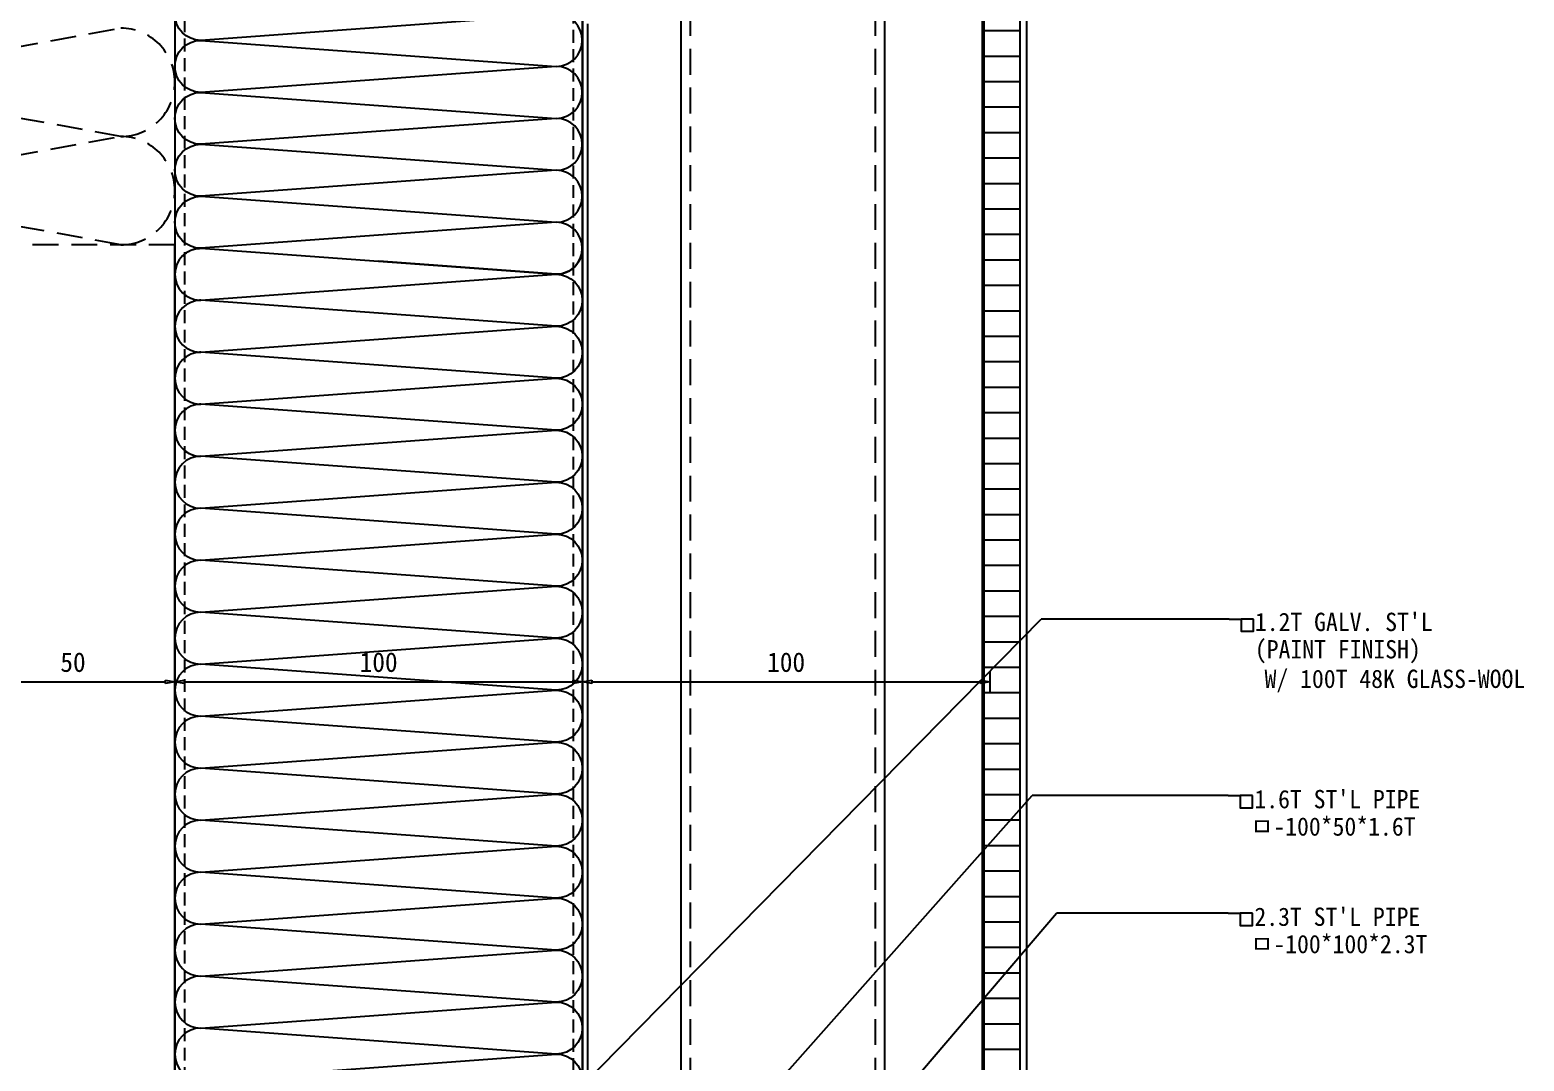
# Model space of a CAD drawing. Header units: millimetres. Extents: x 2352 to 12473, y 635 to 7997.
# Drawn here: x 3633.8 to 4000.6, y 1040.7 to 1293.8 of the extents above; entities that cross this region are included whole.
import ezdxf
from ezdxf.enums import TextEntityAlignment as Align

# ---------------------------------------------------------------- set-up
doc = ezdxf.new("R2010")
doc.units = ezdxf.units.MM
doc.linetypes.add('HIDDEN', pattern=[9.525, 6.35, -3.175])
doc.linetypes.add('HIDDEN2', pattern=[4.7625, 3.175, -1.5875])
doc.layers.get('Defpoints').update_dxf_attribs({"color": 187})
for name, color, linetype in [('2', 2, 'Continuous'), ('4', 4, 'Continuous'), ('8', 8, 'Continuous'), ('AA-DWXM-GLAZ', 4, 'Continuous'), ('AA-FLXK-PATT', 9, 'Continuous'), ('AC-DIMS-치수', 4, 'Continuous'), ('AC-TEXT-문자', 3, 'Continuous'), ('DIMENSIONS', 7, 'Continuous'), ("ST'L PIPE", 2, 'Continuous')]:
    doc.layers.add(name, color=color, linetype=linetype)
doc.styles.add('돋움체', font='')
doc.styles.get('돋움체').set_extended_font_data('DotumChe')
doc.dimstyles.new('Iljin', dxfattribs={"dimscale": 0.8, "dimtxt": 2, "dimasz": 1, "dimexe": 1, "dimexo": 1, "dimgap": 1, "dimtad": 1, "dimdec": 1, "dimdsep": 46, "dimtxsty": '돋움체', "dimblk": 'CLOSEDBLANK', "dimcen": 1, "dimclrd": 8, "dimclre": 8, "dimclrt": 2, "dimadec": 1, "dimazin": 2, "dimtfac": 1, "dimtdec": 1, "dimtix": 1, "dimtmove": 0, "dimatfit": 3, "dimldrblk": 'CLOSEDBLANK', "dimfxl": 1, "dimlwd": -1, "dimlwe": -1, "dimarcsym": 0})
doc.dimstyles.new('Iljin 3', dxfattribs={"dimscale": 2.4, "dimtxt": 2, "dimasz": 1, "dimexe": 1, "dimexo": 1, "dimgap": 1, "dimtad": 1, "dimdec": 1, "dimdsep": 46, "dimtxsty": '돋움체', "dimblk": 'CLOSEDBLANK', "dimcen": 1, "dimclrd": 8, "dimclre": 8, "dimclrt": 2, "dimadec": 1, "dimazin": 2, "dimtfac": 1, "dimtdec": 1, "dimtix": 1, "dimtmove": 0, "dimatfit": 3, "dimldrblk": 'CLOSEDBLANK', "dimfxl": 1, "dimlwd": -1, "dimlwe": -1, "dimarcsym": 0})

# ---------------------------------------------------------------- blocks, each defined once
blk = doc.blocks.new('_ClosedBlank')
at = {"color": 0, "linetype": 'ByBlock', "lineweight": -2}
for p, q in [((-1, 0.167), (0, 0)), ((-1, 0.167), (-1, -0.167)), ((0, 0), (-1, -0.167))]:
    blk.add_line(p, q, dxfattribs=at)
blk = doc.blocks.new('*D39')
at = {"layer": 'Defpoints', "color": 0, "transparency": 16777216}
for p in [(3619.42, 1141.03), (3669.42, 1141.03), (3669.42, 1133.77)]:
    blk.add_point(p, dxfattribs=at)
at = {"layer": 'DIMENSIONS', "color": 8, "transparency": 16777216}
for p, q in [((3619.42, 1138.63), (3619.42, 1131.37)), ((3669.42, 1138.63), (3669.42, 1131.37)), ((3621.82, 1133.77), (3667.02, 1133.77))]:
    blk.add_line(p, q, dxfattribs=at)
at = {"layer": 'DIMENSIONS', "color": 8, "transparency": 16777216, "xscale": 2.4, "yscale": 2.4, "zscale": 2.4, "rotation": 180}
blk.add_blockref('_ClosedBlank', (3619.42, 1133.77), dxfattribs=at)
at = {"layer": 'DIMENSIONS', "color": 8, "transparency": 16777216, "xscale": 2.4, "yscale": 2.4, "zscale": 2.4}
blk.add_blockref('_ClosedBlank', (3669.42, 1133.77), dxfattribs=at)
at = {"layer": 'DIMENSIONS', "color": 2, "transparency": 16777216, "insert": (3644.42, 1138.57), "char_height": 4.8, "attachment_point": 5, "style": '돋움체'}
blk.add_mtext('50', dxfattribs=at)
blk = doc.blocks.new('*D40')
at = {"layer": 'Defpoints', "color": 0, "transparency": 16777216}
for p in [(3669.42, 1138.63), (3769.45, 1138.63), (3769.45, 1133.77)]:
    blk.add_point(p, dxfattribs=at)
at = {"layer": 'DIMENSIONS', "color": 8, "transparency": 16777216}
for p, q in [((3669.42, 1136.23), (3669.42, 1131.37)), ((3671.82, 1133.77), (3767.05, 1133.77)), ((3769.45, 1136.23), (3769.45, 1131.37))]:
    blk.add_line(p, q, dxfattribs=at)
at = {"layer": 'DIMENSIONS', "color": 8, "transparency": 16777216, "xscale": 2.4, "yscale": 2.4, "zscale": 2.4, "rotation": 180}
blk.add_blockref('_ClosedBlank', (3669.42, 1133.77), dxfattribs=at)
at = {"layer": 'DIMENSIONS', "color": 8, "transparency": 16777216, "xscale": 2.4, "yscale": 2.4, "zscale": 2.4}
blk.add_blockref('_ClosedBlank', (3769.45, 1133.77), dxfattribs=at)
at = {"layer": 'DIMENSIONS', "color": 2, "transparency": 16777216, "insert": (3719.43, 1138.57), "char_height": 4.8, "attachment_point": 5, "style": '돋움체'}
blk.add_mtext('100', dxfattribs=at)
blk = doc.blocks.new('*D41')
at = {"layer": 'Defpoints', "color": 0, "transparency": 16777216}
for p in [(3769.45, 1138.63), (3869.44, 1138.63), (3869.44, 1133.77)]:
    blk.add_point(p, dxfattribs=at)
at = {"layer": 'DIMENSIONS', "color": 8, "transparency": 16777216}
for p, q in [((3769.45, 1136.23), (3769.45, 1131.37)), ((3771.85, 1133.77), (3867.04, 1133.77)), ((3869.44, 1136.23), (3869.44, 1131.37))]:
    blk.add_line(p, q, dxfattribs=at)
at = {"layer": 'DIMENSIONS', "color": 8, "transparency": 16777216, "xscale": 2.4, "yscale": 2.4, "zscale": 2.4, "rotation": 180}
blk.add_blockref('_ClosedBlank', (3769.45, 1133.77), dxfattribs=at)
at = {"layer": 'DIMENSIONS', "color": 8, "transparency": 16777216, "xscale": 2.4, "yscale": 2.4, "zscale": 2.4}
blk.add_blockref('_ClosedBlank', (3869.44, 1133.77), dxfattribs=at)
at = {"layer": 'DIMENSIONS', "color": 2, "transparency": 16777216, "insert": (3819.44, 1138.57), "char_height": 4.8, "attachment_point": 5, "style": '돋움체'}
blk.add_mtext('100', dxfattribs=at)

msp = doc.modelspace()

# ---------------------------------------------------------------- linework, layer by layer
at = {"layer": '2', "linetype": 'HIDDEN2'}
for p, q in [((3671.75, 1377.35), (3671.75, 940.33)), ((3767.15, 1374.76), (3767.15, 940.33))]:
    msp.add_line(p, q, dxfattribs=at)
at = {"layer": '4'}
for p, q in [((3769.45, 1477.35), (3769.45, 840.33)), ((3669.45, 1374.76), (3669.45, 940.33))]:
    msp.add_line(p, q, dxfattribs=at)
at = {"layer": '4', "color": 7}
for p, q in [((3769.42, 1374.76), (3769.42, 840.33)), ((3770.65, 1295.23), (3770.65, 839.13))]:
    msp.add_line(p, q, dxfattribs=at)
at = {"layer": '8', "color": 251, "linetype": 'HIDDEN2', "ltscale": 2}
msp.add_lwpolyline([(3656.13, 1480.34), (3669.42, 1480.34), (3669.42, 1241.03), (3569.42, 1241.03), (3569.42, 1462.74)], dxfattribs=at)
at = {"layer": '8'}
msp.add_lwpolyline([(3769.42, 1374.76), (3769.42, 940.33), (3669.42, 940.33), (3669.42, 1241.03)], dxfattribs=at)
for points in [[(3671.27, 1238.28, -0.200269), (3675.8, 1240.17), (3763.04, 1233.79, 1), (3763.04, 1246.55), (3675.8, 1240.17, -1), (3675.8, 1252.93), (3763.04, 1246.55, 1), (3763.04, 1259.31), (3675.8, 1252.93, -1), (3675.8, 1265.69), (3763.04, 1259.31, 1), (3763.04, 1272.07), (3675.8, 1265.69, -1), (3675.8, 1278.45), (3763.04, 1272.07, 1), (3763.04, 1284.83), (3675.8, 1278.45, -1), (3675.8, 1291.21), (3763.04, 1284.83, 1), (3763.04, 1297.59), (3675.8, 1291.21, -1), (3675.8, 1303.97)], [(3674.45, 1240.03, -0.053664), (3675.8, 1240.17), (3763.04, 1233.79, 0.454152), (3769.37, 1241.03, 0.454152)], [(3769.37, 1241.03, -0.454152), (3763.04, 1233.79), (3719.45, 1236.98)], [(3674.45, 1227.56, 0.053664), (3675.8, 1227.41), (3763.04, 1233.79, -1), (3763.04, 1221.03), (3675.8, 1227.41, 0.053664), (3674.45, 1227.27, 0.053664)], [(3674.45, 1214.8, 0.053664), (3675.8, 1214.66), (3763.04, 1221.03, -1), (3763.04, 1208.28), (3675.8, 1214.66, 0.053664), (3674.45, 1214.51)], [(3674.45, 1202.04, 0.053664), (3675.8, 1201.9), (3763.04, 1208.28, -1), (3763.04, 1195.52), (3675.8, 1201.9, 0.053664), (3674.45, 1201.75, 0.053664)], [(3671.27, 1191.03, 0.200269), (3675.8, 1189.14), (3763.04, 1195.52, -1), (3763.04, 1182.76), (3675.8, 1189.14, 1), (3675.8, 1176.38), (3763.04, 1182.76, -1), (3763.04, 1170), (3675.8, 1176.38, 1), (3675.8, 1163.62), (3763.04, 1170, -1), (3763.04, 1157.24), (3675.8, 1163.62, 1), (3675.8, 1150.86), (3763.04, 1157.24, -1), (3763.04, 1144.48), (3675.8, 1150.86, 1), (3675.8, 1138.1), (3763.04, 1144.48, -1), (3763.04, 1131.72), (3675.8, 1138.1, 1), (3675.8, 1125.34), (3763.04, 1131.72, -1), (3763.04, 1118.96), (3675.8, 1125.34, 1), (3675.8, 1112.58), (3763.04, 1118.96, -1), (3763.04, 1106.2), (3675.8, 1112.58, 1), (3675.8, 1099.82), (3763.04, 1106.2, -1), (3763.04, 1093.44), (3675.8, 1099.82, 1), (3675.8, 1087.06), (3763.04, 1093.44, -1), (3763.04, 1080.68), (3675.8, 1087.06, 1), (3675.8, 1074.3), (3763.04, 1080.68, -1), (3763.04, 1067.92), (3675.8, 1074.3, 1), (3675.8, 1061.54), (3763.04, 1067.92, -1), (3763.04, 1055.16), (3675.8, 1061.54, 1), (3675.8, 1048.78), (3763.04, 1055.16, -1), (3763.04, 1042.4), (3675.8, 1048.78, 1), (3675.8, 1036.02), (3763.04, 1042.4, -1), (3763.04, 1029.65)]]:
    msp.add_lwpolyline(points, format="xyb", dxfattribs=at)
at = {"layer": '8', "color": 251, "linetype": 'HIDDEN2', "ltscale": 2}
for points in [[(3582.72, 1280.91), (3656.13, 1294.21, -1), (3656.13, 1267.62), (3582.72, 1280.91, 1)], [(3582.72, 1254.32), (3656.13, 1267.62, -1), (3656.13, 1241.03), (3582.72, 1254.32, 0.414214)]]:
    msp.add_lwpolyline(points, format="xyb", dxfattribs=at)
at = {"layer": '8'}
for centre in [(3675.8, 1233.79), (3675.8, 1221.03), (3675.8, 1208.28), (3675.8, 1195.52)]:
    msp.add_arc(centre, 6.38, 90, 270, dxfattribs=at)
at = {"layer": 'AA-DWXM-GLAZ'}
msp.add_line((3867.65, 732.43), (3867.65, 1442.35), dxfattribs=at)
for points in [[(3876.85, 732.43), (3876.85, 1442.35)], [(3878.45, 1442.35), (3878.45, 732.43)]]:
    msp.add_lwpolyline(points, dxfattribs=at)
at = {"layer": 'AA-FLXK-PATT'}
for p, q in [((3868, 732.43), (3868, 1442.35)), ((3876.85, 1293.53), (3868, 1293.53)), ((3876.85, 1287.28), (3868, 1287.28)), ((3876.85, 1281.03), (3868, 1281.03)), ((3876.85, 1274.78), (3868, 1274.78)), ((3876.85, 1268.53), (3868, 1268.53)), ((3876.85, 1262.28), (3868, 1262.28)), ((3876.85, 1256.03), (3868, 1256.03)), ((3876.85, 1249.78), (3868, 1249.78)), ((3876.85, 1243.53), (3868, 1243.53)), ((3876.85, 1237.28), (3868, 1237.28)), ((3876.85, 1231.03), (3868, 1231.03)), ((3876.85, 1224.78), (3868, 1224.78)), ((3876.85, 1218.53), (3868, 1218.53)), ((3876.85, 1212.28), (3868, 1212.28)), ((3876.85, 1206.03), (3868, 1206.03)), ((3876.85, 1199.78), (3868, 1199.78)), ((3876.85, 1193.53), (3868, 1193.53)), ((3876.85, 1187.28), (3868, 1187.28)), ((3876.85, 1181.03), (3868, 1181.03)), ((3876.85, 1174.78), (3868, 1174.78)), ((3876.85, 1168.53), (3868, 1168.53)), ((3876.85, 1162.28), (3868, 1162.28)), ((3876.85, 1156.03), (3868, 1156.03)), ((3876.85, 1149.78), (3868, 1149.78)), ((3876.85, 1143.53), (3868, 1143.53)), ((3876.85, 1137.28), (3868, 1137.28)), ((3876.85, 1131.03), (3868, 1131.03)), ((3876.85, 1124.78), (3868, 1124.78)), ((3876.85, 1118.53), (3868, 1118.53)), ((3876.85, 1112.28), (3868, 1112.28)), ((3876.85, 1106.03), (3868, 1106.03)), ((3876.85, 1099.78), (3868, 1099.78)), ((3876.85, 1093.53), (3868, 1093.53)), ((3876.85, 1087.28), (3868, 1087.28)), ((3876.85, 1081.03), (3868, 1081.03)), ((3876.85, 1074.78), (3868, 1074.78)), ((3876.85, 1068.53), (3868, 1068.53)), ((3876.85, 1062.28), (3868, 1062.28)), ((3876.85, 1056.03), (3868, 1056.03)), ((3876.85, 1049.78), (3868, 1049.78)), ((3876.85, 1043.53), (3868, 1043.53))]:
    msp.add_line(p, q, dxfattribs=at)
at = {"layer": 'AC-DIMS-치수', "color": 8}
for p, q in [((3928.13, 1149.18), (3882, 1149.18)), ((3927.88, 1105.83), (3879.8, 1105.83)), ((3927.88, 1076.97), (3885.77, 1076.97))]:
    msp.add_line(p, q, dxfattribs=at)
at = {"layer": 'AC-TEXT-문자'}
for p, q in [((3928.13, 1149.18), (3931.13, 1149.18)), ((3927.88, 1105.83), (3930.88, 1105.83)), ((3927.88, 1076.97), (3930.88, 1076.97))]:
    msp.add_line(p, q, dxfattribs=at)
at = {"layer": 'Defpoints'}
for points in [[(3934.13, 1149.18), (3931.13, 1149.18), (3931.13, 1146.18), (3934.13, 1146.18)], [(3934.13, 1149.18), (3931.13, 1149.18), (3931.13, 1146.18), (3934.13, 1146.18)], [(3933.88, 1105.83), (3930.88, 1105.83), (3930.88, 1102.83), (3933.88, 1102.83)], [(3933.88, 1105.83), (3930.88, 1105.83), (3930.88, 1102.83), (3933.88, 1102.83)], [(3933.88, 1076.97), (3930.88, 1076.97), (3930.88, 1073.97), (3933.88, 1073.97)], [(3933.88, 1076.97), (3930.88, 1076.97), (3930.88, 1073.97), (3933.88, 1073.97)]]:
    msp.add_lwpolyline(points, close=True, dxfattribs=at)
at = {"layer": "ST'L PIPE", "color": 8, "linetype": 'HIDDEN'}
for p, q in [((3795.95, 768.43), (3795.95, 1623.38)), ((3841.35, 768.43), (3841.35, 1623.38))]:
    msp.add_line(p, q, dxfattribs=at)
at = {"layer": "ST'L PIPE"}
for p, q in [((3843.65, 815.13), (3843.65, 1623.38)), ((3793.65, 766.13), (3793.65, 1308.45))]:
    msp.add_line(p, q, dxfattribs=at)

# ---------------------------------------------------------------- texts
at = {"layer": 'AC-TEXT-문자', "color": 0, "style": '돋움체'}
for s, p in [("1.2T GALV. ST'L", (3934.48, 1148.48)), ('(PAINT FINISH)', (3934.48, 1141.76)), ("1.6T ST'L PIPE", (3934.36, 1104.98, -0.13)), ('ㅁ-100*50*1.6T', (3933.36, 1098.26, -0.13)), ("2.3T ST'L PIPE", (3934.36, 1076.12, -0.13)), ('ㅁ-100*100*2.3T', (3933.36, 1069.41, -0.13))]:
    msp.add_text(s, height=4.5, dxfattribs=at).set_placement(p, align=Align.MIDDLE_LEFT)
msp.add_text('W/ 100T 48K GLASS-WOOL', height=4.5, dxfattribs=at).set_placement((4000.83, 1132.26), align=Align.RIGHT)

# ---------------------------------------------------------------- dimensions: what is measured, and where the dimension line sits
at = {"layer": 'DIMENSIONS'}
for base, p1, p2, picture, middle in [((3669.42, 1133.77), (3619.42, 1141.03), (3669.42, 1141.03), '*D39', (3644.42, 1138.57)), ((3769.45, 1133.77), (3669.42, 1138.63), (3769.45, 1138.63), '*D40', (3719.43, 1138.57)), ((3869.44, 1133.77), (3769.45, 1138.63), (3869.44, 1138.63), '*D41', (3819.44, 1138.57))]:
    dim = msp.add_linear_dim(base=base, p1=p1, p2=p2, dimstyle='Iljin 3', dxfattribs=at)
    dim.commit()
    dim.dimension.update_dxf_attribs({"geometry": picture, "text_midpoint": middle})

# ---------------------------------------------------------------- leaders
at = {"layer": 'AC-DIMS-치수', "color": 8}
for points in [[(3768.8, 1034.03), (3882, 1149.18)], [(3770.65, 982.77), (3879.8, 1105.83)], [(3770.65, 942.33), (3885.77, 1076.97)]]:
    msp.add_leader(points, dimstyle='Iljin', override={"dimscale": 2, "dimasz": 2, "dimgap": 0.5, "dimdec": 2, "dimtdec": 2}, dxfattribs=at)

doc.saveas('drawing.dxf')
